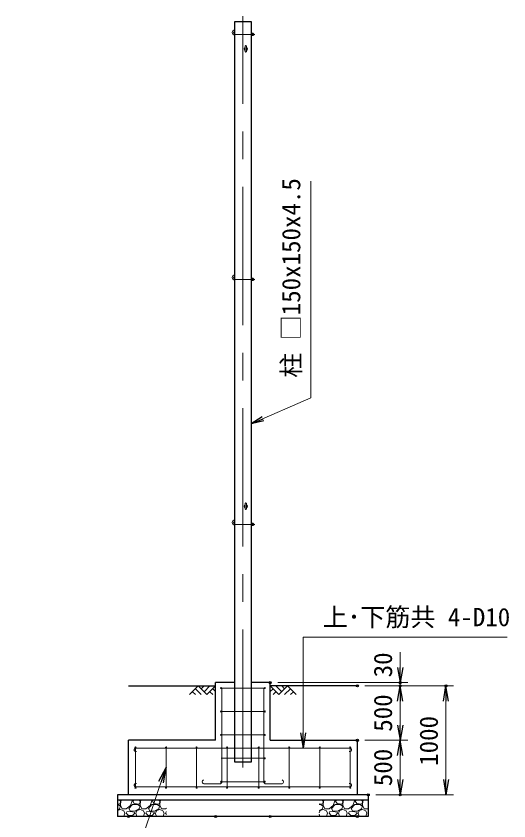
# Model space of a CAD drawing. Units: millimetres, scale not verified. Extents: x -14700 to 14700, y -10395 to 10395.
# Drawn here: x 3450 to 7971, y -2646 to 4745 of the extents above; entities that cross this region are included whole.
import ezdxf
from ezdxf.enums import TextEntityAlignment as Align

# ---------------------------------------------------------------- set-up
doc = ezdxf.new("R2010")
doc.units = ezdxf.units.MM
doc.header["$LTSCALE"] = 40
doc.header["$PDMODE"] = 32
doc.header["$PDSIZE"] = 20
doc.linetypes.add('USER1', pattern=[50.8, 31.75, -6.35, 6.35, -6.35])
for name, color, linetype, lineweight in [('0-1_D-STR1', 1, 'Continuous', 25), ('0-2_D-BMK', 2, 'USER1', 13), ('0-3_D-STR3', 3, 'Continuous', 13), ('0-4_D-BGD', 7, 'Continuous', 25), ('0-5_D-STR-DIM', 7, 'Continuous', 13), ('0-8_D-STR-TXT', 7, 'Continuous', 13), ('0-A_D-DCR-HCH', 7, 'Continuous', 13), ('0-B_D-STR4', 7, 'Continuous', 25)]:
    doc.layers.add(name, color=color, linetype=linetype, lineweight=lineweight)
doc.layers.add('0-6_0', color=7, linetype='Continuous')
doc.layers.add('0-7_Defpoints', color=8, linetype='Continuous')
doc.styles.add('ＭＳ ゴシック', font='')
doc.styles.get('ＭＳ ゴシック').set_extended_font_data('MS Gothic')

# ---------------------------------------------------------------- blocks, each defined once
blk = doc.blocks.new('_Open')
at = {"layer": '0-6_0'}
blk.add_line((-40, 6.67), (0, 0), dxfattribs=at)
blk.add_lwpolyline([(-40, -6.67), (0, 0), (-40, 0)], dxfattribs=at)

msp = doc.modelspace()

# ---------------------------------------------------------------- linework, layer by layer
at = {"layer": '0-1_D-STR1'}
msp.add_lwpolyline([(5455.6, 4693.74), (5605.6, 4693.74), (5605.6, -2106.26), (5455.6, -2106.26)], close=True, dxfattribs=at)
at = {"layer": '0-2_D-BMK'}
for p, q in [((5530.6, -2157.26), (5530.6, 4744.74)), ((5455.6, 4576.74), (5640.6, 4576.74)), ((5455.6, 2326.74), (5640.6, 2326.74)), ((5455.6, 76.74), (5640.6, 76.74))]:
    msp.add_line(p, q, dxfattribs=at)
at = {"layer": '0-3_D-STR3'}
for p, q in [((5605.6, 4587.69), (5605.6, 4565.79)), ((5605.6, 4587.69), (5614.8, 4587.69)), ((5615.6, 4587.69), (5615.6, 4565.79)), ((5615.6, 4587.69), (5624.8, 4587.69)), ((5615.6, 4585.36), (5615.6, 4568.13)), ((5625.6, 4585.36), (5625.6, 4568.13)), ((5625.6, 4582.74), (5629.65, 4582.74)), ((5630.6, 4581.8), (5629.65, 4582.74)), ((5629.65, 4582.74), (5629.65, 4570.74)), ((5605.6, 4582.22), (5614.8, 4582.22)), ((5605.6, 4571.27), (5614.8, 4571.27)), ((5605.6, 4565.79), (5614.8, 4565.79)), ((5615.6, 4582.22), (5624.8, 4582.22)), ((5615.6, 4571.27), (5624.8, 4571.27)), ((5615.6, 4565.79), (5624.8, 4565.79)), ((5625.6, 4581.8), (5630.6, 4581.8)), ((5625.6, 4570.74), (5629.65, 4570.74)), ((5630.6, 4581.8), (5630.6, 4571.69)), ((5552.35, 4419.99), (5552.35, 4467.49)), ((5564.85, 4419.99), (5564.85, 4467.49)), ((5605.6, 2337.69), (5605.6, 2315.79)), ((5605.6, 2337.69), (5614.8, 2337.69)), ((5605.6, 2332.22), (5614.8, 2332.22)), ((5605.6, 2321.27), (5614.8, 2321.27)), ((5605.6, 2315.79), (5614.8, 2315.79)), ((5615.6, 2337.69), (5615.6, 2315.79)), ((5615.6, 2337.69), (5624.8, 2337.69)), ((5615.6, 2335.36), (5615.6, 2318.13)), ((5615.6, 2332.22), (5624.8, 2332.22)), ((5615.6, 2321.27), (5624.8, 2321.27)), ((5615.6, 2315.79), (5624.8, 2315.79)), ((5625.6, 2335.36), (5625.6, 2318.13)), ((5625.6, 2332.74), (5629.65, 2332.74)), ((5625.6, 2331.8), (5630.6, 2331.8)), ((5625.6, 2320.74), (5629.65, 2320.74)), ((5630.6, 2331.8), (5629.65, 2332.74)), ((5629.65, 2332.74), (5629.65, 2320.74)), ((5630.6, 2331.8), (5630.6, 2321.69)), ((5552.35, 219.99), (5552.35, 267.49)), ((5564.85, 219.99), (5564.85, 267.49)), ((5605.6, 87.69), (5605.6, 65.79)), ((5605.6, 87.69), (5614.8, 87.69)), ((5605.6, 82.22), (5614.8, 82.22)), ((5615.6, 87.69), (5615.6, 65.79)), ((5615.6, 87.69), (5624.8, 87.69)), ((5615.6, 85.36), (5615.6, 68.13)), ((5615.6, 82.22), (5624.8, 82.22)), ((5625.6, 85.36), (5625.6, 68.13)), ((5625.6, 82.74), (5629.65, 82.74)), ((5625.6, 81.8), (5630.6, 81.8)), ((5630.6, 81.8), (5629.65, 82.74)), ((5629.65, 82.74), (5629.65, 70.74)), ((5630.6, 81.8), (5630.6, 71.69)), ((5605.6, 71.27), (5614.8, 71.27)), ((5605.6, 65.79), (5614.8, 65.79)), ((5615.6, 71.27), (5624.8, 71.27)), ((5615.6, 65.79), (5624.8, 65.79)), ((5625.6, 70.74), (5629.65, 70.74)), ((5730.6, -1426.26), (5330.6, -1426.26)), ((5338.6, -2286.59), (5338.6, -1426.26)), ((5722.6, -2286.59), (5722.6, -1426.26)), ((5730.6, -1641.26), (5330.6, -1641.26)), ((5730.6, -1856.26), (5330.6, -1856.26)), ((4545.6, -2341.26), (4545.6, -1971.26)), ((4545.6, -1977.76), (6515.6, -1977.76)), ((4825.6, -2341.26), (4825.6, -1971.26)), ((5105.6, -2341.26), (5105.6, -1971.26)), ((5385.6, -2341.26), (5385.6, -1971.26)), ((5675.6, -2341.26), (5675.6, -1971.26)), ((5955.6, -2341.26), (5955.6, -1971.26)), ((6235.6, -2341.26), (6235.6, -1971.26)), ((6515.6, -2341.26), (6515.6, -1971.26)), ((5730.6, -2071.26), (5330.6, -2071.26)), ((5730.6, -2286.26), (5330.6, -2286.26)), ((4545.6, -2334.76), (6515.6, -2334.76)), ((5318.6, -2306.59), (5175.66, -2306.59)), ((5742.6, -2306.59), (5885.53, -2306.59))]:
    msp.add_line(p, q, dxfattribs=at)
for points in [[(5625.6, 4571.69), (5630.6, 4571.69), (5629.65, 4570.74)], [(5625.6, 2321.69), (5630.6, 2321.69), (5629.65, 2320.74)], [(5625.6, 71.69), (5630.6, 71.69), (5629.65, 70.74)]]:
    msp.add_lwpolyline(points, dxfattribs=at)
for centre in [(5330.6, -1426.26), (5730.6, -1426.26), (5330.6, -1641.26), (5730.6, -1641.26), (5330.6, -1856.26), (5730.6, -1856.26), (4545.6, -1971.26), (4825.6, -1971.26), (5105.6, -1971.26), (5385.6, -1971.26), (5675.6, -1971.26), (5955.6, -1971.26), (6235.6, -1971.26), (6515.6, -1971.26), (5730.6, -2071.26), (5330.6, -2286.26), (5730.6, -2286.26), (4545.6, -2341.26), (4825.6, -2341.26), (5105.6, -2341.26), (5385.6, -2341.26), (5675.6, -2341.26), (5955.6, -2341.26), (6235.6, -2341.26), (6515.6, -2341.26)]:
    msp.add_circle(centre, 5, dxfattribs=at)
for centre, radius, start, end in [((5455.6, 4593.74), 23, 90, 270), ((5455.6, 4593.74), 11, 90, 270), ((5610.61, 4584.96), 5, 326.78843, 33.21157), ((5620.61, 4584.96), 5, 326.78843, 33.21157), ((5596.46, 4576.74), 19.14, 343.37369, 16.62631), ((5610.61, 4568.53), 5, 326.78843, 33.21157), ((5606.46, 4576.74), 19.14, 343.37369, 16.62631), ((5620.61, 4568.53), 5, 326.78843, 33.21157), ((5558.6, 4443.74), 15, 114.62432, 245.37568), ((5558.6, 4467.49), 6.25, 0, 180), ((5558.6, 4443.74), 15, 294.62432, 65.37568), ((5558.6, 4419.99), 6.25, 180, 0), ((5455.6, 2343.74), 23, 90, 270), ((5455.6, 2343.74), 11, 90, 270), ((5610.61, 2334.96), 5, 326.78843, 33.21157), ((5596.46, 2326.74), 19.14, 343.37369, 16.62631), ((5610.61, 2318.53), 5, 326.78843, 33.21157), ((5620.61, 2334.96), 5, 326.78843, 33.21157), ((5606.46, 2326.74), 19.14, 343.37369, 16.62631), ((5620.61, 2318.53), 5, 326.78843, 33.21157), ((5558.6, 243.74), 15, 114.62432, 245.37568), ((5558.6, 267.49), 6.25, 0, 180), ((5558.6, 243.74), 15, 294.62432, 65.37568), ((5558.6, 219.99), 6.25, 180, 0), ((5455.6, 93.74), 23, 90, 270), ((5455.6, 93.74), 11, 90, 270), ((5610.61, 84.96), 5, 326.78843, 33.21157), ((5596.46, 76.74), 19.14, 343.37369, 16.62631), ((5620.61, 84.96), 5, 326.78843, 33.21157), ((5606.46, 76.74), 19.14, 343.37369, 16.62631), ((5610.61, 68.53), 5, 326.78843, 33.21157), ((5620.61, 68.53), 5, 326.78843, 33.21157), ((4549.82, -1993.75), 16.55, 104.8143, 289.60849), ((6511.37, -1993.75), 16.55, 250.39151, 75.1857), ((5176.49, -2287.93), 18.68, 111.66589, 272.52545), ((5318.6, -2286.59), 20, 270, 0), ((5742.6, -2286.59), 20, 180, 270), ((5884.7, -2287.93), 18.68, 267.47455, 68.33411), ((4549.82, -2318.76), 16.55, 70.39151, 255.1857), ((6511.37, -2318.76), 16.55, 284.8143, 109.60849)]:
    msp.add_arc(centre, radius, start, end, dxfattribs=at)
at = {"layer": '0-4_D-BGD'}
for p, q in [((4480.6, -1406.26), (5280.6, -1406.26)), ((6580.6, -1406.26), (5780.6, -1406.26))]:
    msp.add_line(p, q, dxfattribs=at)
at = {"layer": '0-5_D-STR-DIM'}
for p, q in [((6973.59, -1236.26), (6973.59, -1096.26)), ((5850.6, -1376.26), (7043.59, -1376.26)), ((6973.59, -1406.26), (6973.59, -1376.26)), ((6650.6, -1406.26), (7043.59, -1406.26)), ((6650.6, -1406.26), (7043.59, -1406.26)), ((6650.6, -1406.26), (7463.59, -1406.26)), ((6973.59, -1766.26), (6973.59, -1546.26)), ((6973.59, -1546.26), (6973.59, -1686.26)), ((7393.59, -2266.26), (7393.59, -1546.26)), ((6650.6, -1906.26), (7043.59, -1906.26)), ((6650.6, -1906.26), (7043.59, -1906.26)), ((6973.59, -2046.26), (6973.59, -2266.26)), ((6750.6, -2406.26), (7043.59, -2406.26)), ((6750.6, -2406.26), (7463.59, -2406.26))]:
    msp.add_line(p, q, dxfattribs=at)
at = {"layer": '0-7_Defpoints'}
for p in [(5780.6, -1376.26), (6580.6, -1406.26), (6973.59, -1376.26), (6973.59, -1406.26), (7393.59, -1406.26), (6580.6, -1906.26), (6680.6, -2406.26), (6973.59, -2406.26), (4480.6, -2606.26), (5280.6, -2606.26), (5780.6, -2606.26), (6580.6, -2606.26)]:
    msp.add_point(p, dxfattribs=at)
at = {"layer": '0-8_D-STR-TXT'}
for points in [[(6155.24, 3229.5), (6155.24, 1238.19), (5607.43, 999.83)], [(7955.43, -957.9), (6082.27, -957.9), (6082.27, -1975.76)], [(3449.96, -3114.16), (4502.84, -3114.16), (4824.96, -2158.15)]]:
    msp.add_lwpolyline(points, dxfattribs=at)
at = {"layer": '0-A_D-DCR-HCH'}
for p, q in [((5120.96, -1406.26), (5041.14, -1486.07)), ((5067.75, -1459.47), (5094.48, -1486.07)), ((5094.35, -1432.86), (5147.81, -1486.07)), ((5120.96, -1406.26), (5200.78, -1486.07)), ((5147.57, -1432.86), (5174.17, -1406.26)), ((5174.17, -1459.47), (5227.38, -1406.26)), ((5200.78, -1486.07), (5280.6, -1406.26)), ((5227.38, -1459.47), (5254.11, -1486.07)), ((5253.99, -1432.86), (5280.6, -1459.35)), ((5860.41, -1486.07), (5780.6, -1406.26)), ((5807.2, -1432.86), (5780.6, -1459.35)), ((5833.81, -1459.47), (5807.08, -1486.07)), ((5887.02, -1459.47), (5833.81, -1406.26)), ((5940.23, -1406.26), (5860.41, -1486.07)), ((5913.76, -1433), (5887.02, -1406.26)), ((5966.84, -1432.86), (5913.38, -1486.07)), ((5940.23, -1406.26), (6020.05, -1486.07)), ((5993.44, -1459.47), (5966.72, -1486.07)), ((4380.6, -2489.58), (4399.49, -2491.84)), ((4380.6, -2495.44), (4383.29, -2495.44)), ((4383.29, -2495.44), (4406.69, -2511.64)), ((4408.49, -2464.84), (4398.67, -2456.26)), ((4399.49, -2491.84), (4408.49, -2475.64)), ((4406.69, -2511.64), (4399.49, -2536.84)), ((4410.29, -2463.04), (4408.49, -2500.84)), ((4408.49, -2475.64), (4408.49, -2464.84)), ((4408.49, -2500.84), (4422.89, -2535.04)), ((4417.72, -2456.26), (4410.29, -2463.04)), ((4484.09, -2531.44), (4516.49, -2495.44)), ((4500.29, -2506.24), (4514.69, -2461.24)), ((4514.69, -2461.24), (4511.64, -2456.26)), ((4516.49, -2495.44), (4563.29, -2495.44)), ((4528.67, -2456.26), (4520.09, -2464.84)), ((4520.09, -2464.84), (4534.49, -2486.44)), ((4534.49, -2486.44), (4579.49, -2491.84)), ((4563.29, -2495.44), (4586.69, -2511.64)), ((4588.49, -2464.84), (4578.67, -2456.26)), ((4579.49, -2491.84), (4588.49, -2475.64)), ((4586.69, -2511.64), (4579.49, -2536.84)), ((4590.29, -2463.04), (4588.49, -2500.84)), ((4588.49, -2475.64), (4588.49, -2464.84)), ((4588.49, -2500.84), (4602.89, -2535.04)), ((4597.72, -2456.26), (4590.29, -2463.04)), ((4640.69, -2536.84), (4680.29, -2506.24)), ((4664.09, -2531.44), (4696.49, -2495.44)), ((4680.29, -2506.24), (4694.69, -2461.24)), ((4694.69, -2461.24), (4691.64, -2456.26)), ((4696.49, -2495.44), (4743.29, -2495.44)), ((4708.67, -2456.26), (4700.09, -2464.84)), ((4700.09, -2464.84), (4714.49, -2486.44)), ((4714.49, -2486.44), (4759.49, -2491.84)), ((4743.29, -2495.44), (4766.69, -2511.64)), ((4768.49, -2464.84), (4758.67, -2456.26)), ((4759.49, -2491.84), (4768.49, -2475.64)), ((4766.69, -2511.64), (4759.49, -2536.84)), ((4770.29, -2463.04), (4768.49, -2500.84)), ((4768.49, -2475.64), (4768.49, -2464.84)), ((4768.49, -2500.84), (4782.89, -2535.04)), ((4777.72, -2456.26), (4770.29, -2463.04)), ((6230.6, -2488.38), (6259.49, -2491.84)), ((6230.6, -2495.44), (6243.29, -2495.44)), ((6243.29, -2495.44), (6266.69, -2511.64)), ((6268.49, -2464.84), (6258.67, -2456.26)), ((6259.49, -2491.84), (6268.49, -2475.64)), ((6266.69, -2511.64), (6259.49, -2536.84)), ((6270.29, -2463.04), (6268.49, -2500.84)), ((6268.49, -2475.64), (6268.49, -2464.84)), ((6268.49, -2500.84), (6282.89, -2535.04)), ((6277.72, -2456.26), (6270.29, -2463.04)), ((6344.09, -2531.44), (6376.49, -2495.44)), ((6360.29, -2506.24), (6374.69, -2461.24)), ((6374.69, -2461.24), (6371.64, -2456.26)), ((6376.49, -2495.44), (6423.29, -2495.44)), ((6388.67, -2456.26), (6380.09, -2464.84)), ((6380.09, -2464.84), (6394.49, -2486.44)), ((6394.49, -2486.44), (6439.49, -2491.84)), ((6423.29, -2495.44), (6446.69, -2511.64)), ((6448.49, -2464.84), (6438.67, -2456.26)), ((6439.49, -2491.84), (6448.49, -2475.64)), ((6446.69, -2511.64), (6439.49, -2536.84)), ((6450.29, -2463.04), (6448.49, -2500.84)), ((6448.49, -2475.64), (6448.49, -2464.84)), ((6448.49, -2500.84), (6462.89, -2535.04)), ((6457.72, -2456.26), (6450.29, -2463.04)), ((6500.69, -2536.84), (6540.29, -2506.24)), ((6524.09, -2531.44), (6556.49, -2495.44)), ((6540.29, -2506.24), (6554.69, -2461.24)), ((6554.69, -2461.24), (6551.64, -2456.26)), ((6556.49, -2495.44), (6603.29, -2495.44)), ((6568.67, -2456.26), (6560.09, -2464.84)), ((6560.09, -2464.84), (6574.49, -2486.44)), ((6574.49, -2486.44), (6619.49, -2491.84)), ((6603.29, -2495.44), (6626.69, -2511.64)), ((6628.49, -2464.84), (6618.67, -2456.26)), ((6619.49, -2491.84), (6628.49, -2475.64)), ((6626.69, -2511.64), (6619.49, -2536.84)), ((6630.29, -2463.04), (6628.49, -2500.84)), ((6628.49, -2475.64), (6628.49, -2464.84)), ((6628.49, -2500.84), (6642.89, -2535.04)), ((6637.72, -2456.26), (6630.29, -2463.04)), ((4399.49, -2536.84), (4380.6, -2546.74)), ((4380.6, -2550.96), (4408.49, -2542.24)), ((4408.49, -2542.24), (4437.29, -2553.04)), ((4437.29, -2553.04), (4448.09, -2576.44)), ((4439.09, -2601.64), (4448.09, -2576.44)), ((4460.69, -2576.44), (4466.09, -2562.04)), ((4480.49, -2598.04), (4460.69, -2576.44)), ((4500.29, -2558.44), (4466.09, -2562.04)), ((4496.69, -2553.04), (4484.09, -2531.44)), ((4541.69, -2556.64), (4496.69, -2553.04)), ((4536.29, -2567.44), (4500.29, -2558.44)), ((4538.09, -2576.44), (4521.89, -2594.44)), ((4538.09, -2576.44), (4536.29, -2567.44)), ((4579.49, -2536.84), (4541.69, -2556.64)), ((4547.09, -2576.44), (4557.89, -2601.64)), ((4548.89, -2576.44), (4559.69, -2551.24)), ((4559.69, -2551.24), (4588.49, -2542.24)), ((4588.49, -2542.24), (4617.29, -2553.04)), ((4602.89, -2535.04), (4640.69, -2536.84)), ((4617.29, -2553.04), (4628.09, -2576.44)), ((4619.09, -2601.64), (4628.09, -2576.44)), ((4640.69, -2576.44), (4646.09, -2562.04)), ((4660.49, -2598.04), (4640.69, -2576.44)), ((4680.29, -2558.44), (4646.09, -2562.04)), ((4676.69, -2553.04), (4664.09, -2531.44)), ((4721.69, -2556.64), (4676.69, -2553.04)), ((4716.29, -2567.44), (4680.29, -2558.44)), ((4718.09, -2576.44), (4701.89, -2594.44)), ((4718.09, -2576.44), (4716.29, -2567.44)), ((4759.49, -2536.84), (4721.69, -2556.64)), ((4727.09, -2576.44), (4737.89, -2601.64)), ((4728.89, -2576.44), (4739.69, -2551.24)), ((4739.69, -2551.24), (4768.49, -2542.24)), ((4768.49, -2542.24), (4797.29, -2553.04)), ((4782.89, -2535.04), (4820.69, -2536.84)), ((4797.29, -2553.04), (4808.09, -2576.44)), ((4799.09, -2601.64), (4808.09, -2576.44)), ((4820.69, -2536.84), (4830.6, -2529.19)), ((4820.69, -2576.44), (4826.09, -2562.04)), ((4830.6, -2587.25), (4820.69, -2576.44)), ((4830.6, -2561.57), (4826.09, -2562.04)), ((6259.49, -2536.84), (6230.6, -2551.98)), ((6230.6, -2572.46), (6239.69, -2551.24)), ((6230.6, -2584.63), (6237.89, -2601.64)), ((6239.69, -2551.24), (6268.49, -2542.24)), ((6268.49, -2542.24), (6297.29, -2553.04)), ((6297.29, -2553.04), (6308.09, -2576.44)), ((6299.09, -2601.64), (6308.09, -2576.44)), ((6320.69, -2576.44), (6326.09, -2562.04)), ((6340.49, -2598.04), (6320.69, -2576.44)), ((6360.29, -2558.44), (6326.09, -2562.04)), ((6356.69, -2553.04), (6344.09, -2531.44)), ((6401.69, -2556.64), (6356.69, -2553.04)), ((6396.29, -2567.44), (6360.29, -2558.44)), ((6398.09, -2576.44), (6381.89, -2594.44)), ((6398.09, -2576.44), (6396.29, -2567.44)), ((6439.49, -2536.84), (6401.69, -2556.64)), ((6407.09, -2576.44), (6417.89, -2601.64)), ((6408.89, -2576.44), (6419.69, -2551.24)), ((6419.69, -2551.24), (6448.49, -2542.24)), ((6448.49, -2542.24), (6477.29, -2553.04)), ((6462.89, -2535.04), (6500.69, -2536.84)), ((6477.29, -2553.04), (6488.09, -2576.44)), ((6479.09, -2601.64), (6488.09, -2576.44)), ((6500.69, -2576.44), (6506.09, -2562.04)), ((6520.49, -2598.04), (6500.69, -2576.44)), ((6540.29, -2558.44), (6506.09, -2562.04)), ((6536.69, -2553.04), (6524.09, -2531.44)), ((6581.69, -2556.64), (6536.69, -2553.04)), ((6576.29, -2567.44), (6540.29, -2558.44)), ((6578.09, -2576.44), (6561.89, -2594.44)), ((6578.09, -2576.44), (6576.29, -2567.44)), ((6619.49, -2536.84), (6581.69, -2556.64)), ((6587.09, -2576.44), (6597.89, -2601.64)), ((6588.89, -2576.44), (6599.69, -2551.24)), ((6599.69, -2551.24), (6628.49, -2542.24)), ((6628.49, -2542.24), (6657.29, -2553.04)), ((6642.89, -2535.04), (6680.6, -2536.84)), ((6657.29, -2553.04), (6668.09, -2576.44)), ((6659.09, -2601.64), (6668.09, -2576.44)), ((4380.6, -2602.44), (4393.57, -2606.26)), ((4423.4, -2606.26), (4439.09, -2601.64)), ((4451.69, -2605.24), (4450.58, -2606.26)), ((4463.85, -2606.26), (4451.69, -2605.24)), ((4521.89, -2594.44), (4480.49, -2598.04)), ((4525.49, -2605.24), (4523.12, -2606.26)), ((4528.53, -2606.26), (4525.49, -2605.24)), ((4557.89, -2601.64), (4573.57, -2606.26)), ((4603.4, -2606.26), (4619.09, -2601.64)), ((4631.69, -2605.24), (4630.58, -2606.26)), ((4643.85, -2606.26), (4631.69, -2605.24)), ((4701.89, -2594.44), (4660.49, -2598.04)), ((4705.49, -2605.24), (4703.12, -2606.26)), ((4708.53, -2606.26), (4705.49, -2605.24)), ((4737.89, -2601.64), (4753.57, -2606.26)), ((4783.4, -2606.26), (4799.09, -2601.64)), ((4811.69, -2605.24), (4810.58, -2606.26)), ((4823.85, -2606.26), (4811.69, -2605.24)), ((6237.89, -2601.64), (6253.57, -2606.26)), ((6283.4, -2606.26), (6299.09, -2601.64)), ((6311.69, -2605.24), (6310.58, -2606.26)), ((6323.85, -2606.26), (6311.69, -2605.24)), ((6381.89, -2594.44), (6340.49, -2598.04)), ((6385.49, -2605.24), (6383.12, -2606.26)), ((6388.53, -2606.26), (6385.49, -2605.24)), ((6417.89, -2601.64), (6433.57, -2606.26)), ((6463.4, -2606.26), (6479.09, -2601.64)), ((6491.69, -2605.24), (6490.58, -2606.26)), ((6503.85, -2606.26), (6491.69, -2605.24)), ((6561.89, -2594.44), (6520.49, -2598.04)), ((6565.49, -2605.24), (6563.12, -2606.26)), ((6568.53, -2606.26), (6565.49, -2605.24)), ((6597.89, -2601.64), (6613.57, -2606.26)), ((6643.4, -2606.26), (6659.09, -2601.64)), ((6671.69, -2605.24), (6670.58, -2606.26)), ((6680.6, -2605.98), (6671.69, -2605.24))]:
    msp.add_line(p, q, dxfattribs=at)
for points in [[(4422.89, -2535.04), (4460.69, -2536.84), (4500.29, -2506.24)], [(6282.89, -2535.04), (6320.69, -2536.84), (6360.29, -2506.24)]]:
    msp.add_lwpolyline(points, dxfattribs=at)
at = {"layer": '0-B_D-STR4'}
for p, q in [((5455.6, -1376.26), (5280.6, -1376.26)), ((5280.6, -1906.26), (5280.6, -1376.26)), ((5780.6, -1376.26), (5605.6, -1376.26)), ((5780.6, -1906.26), (5780.6, -1376.26)), ((5280.6, -1906.26), (4480.6, -1906.26)), ((4480.6, -2406.26), (4480.6, -1906.26)), ((5780.6, -1906.26), (6580.6, -1906.26)), ((6580.6, -2406.26), (6580.6, -1906.26)), ((6680.6, -2406.26), (4380.6, -2406.26)), ((4380.6, -2406.26), (4380.6, -2606.26)), ((6680.6, -2406.26), (6680.6, -2606.26)), ((6680.6, -2456.26), (4380.6, -2456.26)), ((6680.6, -2606.26), (4380.6, -2606.26))]:
    msp.add_line(p, q, dxfattribs=at)

# ---------------------------------------------------------------- block references
at = {"layer": '0-5_D-STR-DIM', "xscale": 3.5, "yscale": 3.5}
for p, rotation in [((6973.59, -1376.26), 270), ((6973.59, -1406.26), 90), ((6973.59, -1406.26), 90), ((7393.59, -1406.26), 90), ((6973.59, -1906.26), 270), ((6973.59, -1906.26), 90), ((6973.59, -2406.26), 270), ((7393.59, -2406.26), 270)]:
    msp.add_blockref('_Open', p, dxfattribs=dict(at, rotation=rotation))
at = {"layer": '0-8_D-STR-TXT'}
for p, xscale, yscale, rotation in [((5605.6, 999.03), 3, 3, 203.51515), ((6082.27, -1977.76), 3.5, 3.5, 270), ((4825.6, -2156.26), 3.5, 3.5, 71.37917)]:
    msp.add_blockref('_Open', p, dxfattribs=dict(at, xscale=xscale, yscale=yscale, rotation=rotation))

# ---------------------------------------------------------------- texts
at = {"layer": '0-5_D-STR-DIM', "style": 'ＭＳ ゴシック'}
for s, p in [('30', (6949.97, -1327.92)), ('500', (6949.97, -1827.32)), ('1000', (7369.97, -2140.41)), ('500', (6949.97, -2327.32))]:
    msp.add_text(s, height=168.3, rotation=90, dxfattribs=at).set_placement(p, align=Align.BOTTOM_LEFT)
at = {"layer": '0-8_D-STR-TXT', "style": 'ＭＳ ゴシック'}
msp.add_text('柱 □150x150x4.5', height=168.3, rotation=90, dxfattribs=at).set_placement((6107.64, 1423.53), align=Align.BOTTOM_LEFT)
msp.add_text('上･下筋共 4-D10', height=168.3, dxfattribs=at).set_placement((6263.17, -908.96), align=Align.BOTTOM_LEFT)

doc.saveas('drawing.dxf')
